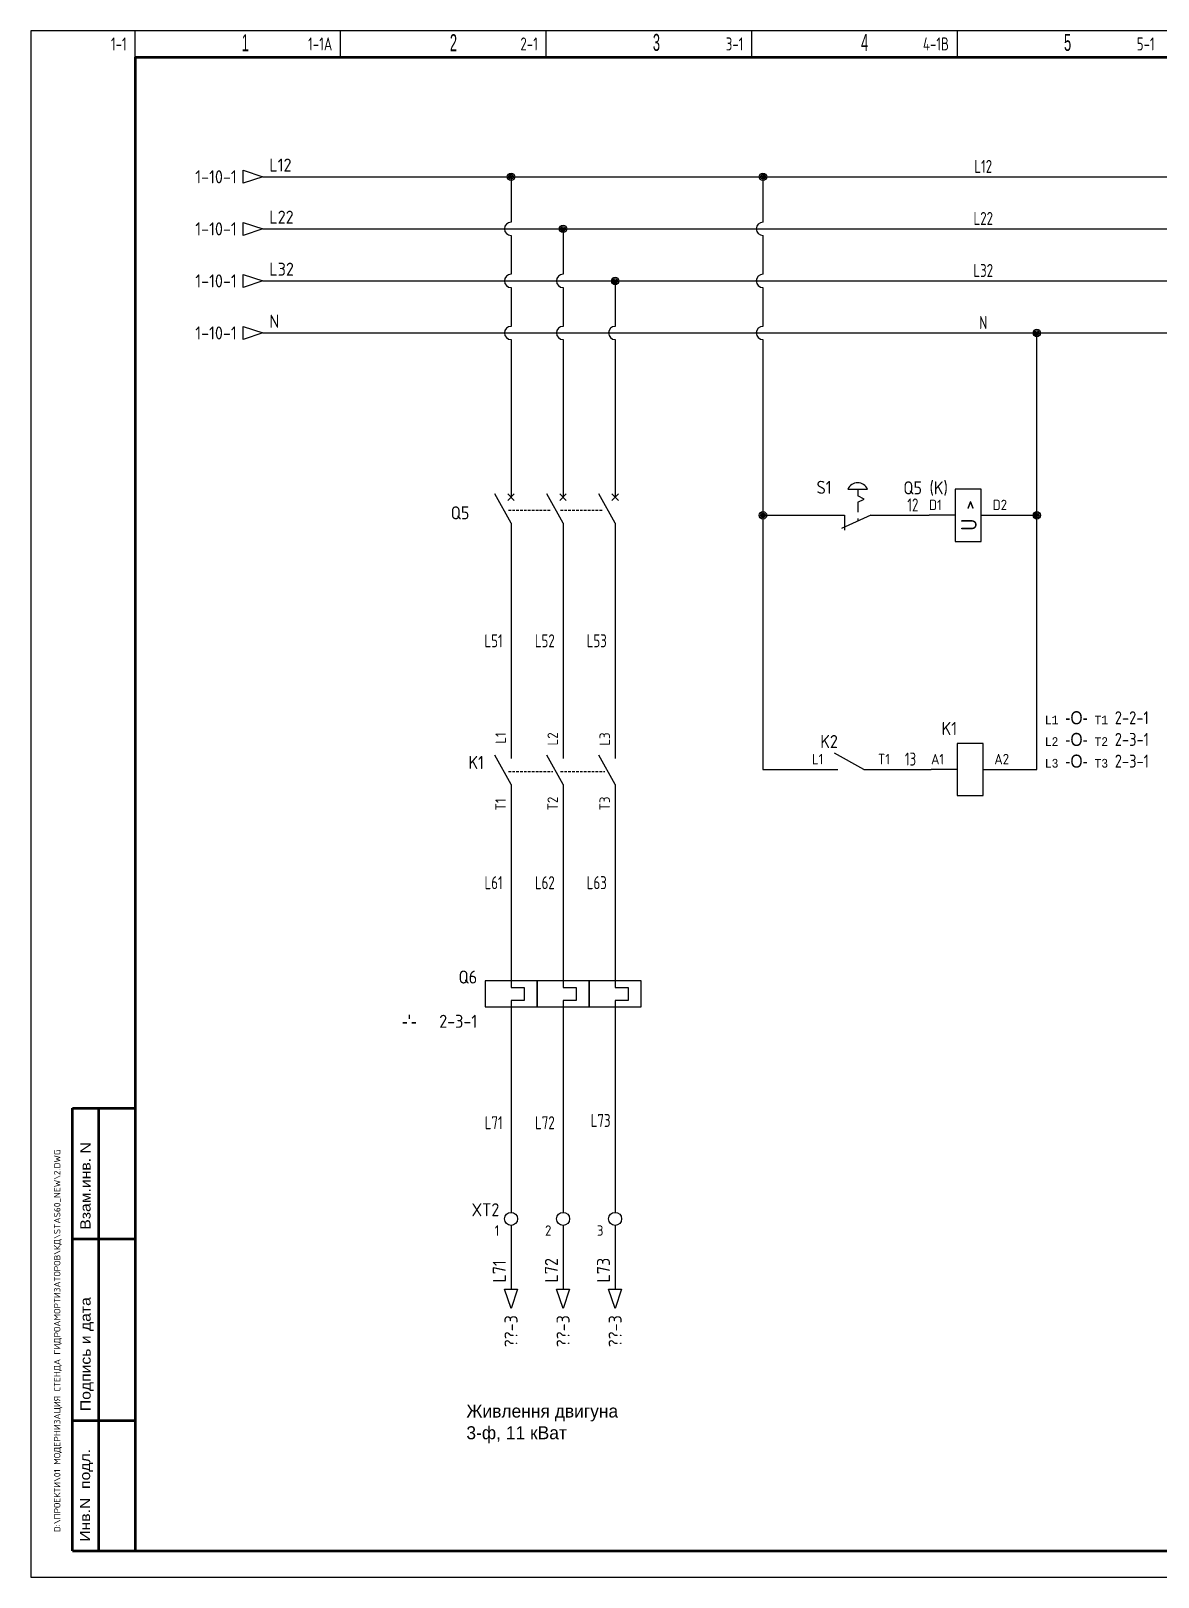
# Model space of a CAD drawing. Extents: x -465 to 400, y -5 to 292.
# Drawn here: x -20 to 196.6, y -5 to 292 of the extents above; entities that cross this region are included whole.
import ezdxf
from ezdxf.enums import TextEntityAlignment as Align

# ---------------------------------------------------------------- set-up
doc = ezdxf.new("R2010")
doc.units = 0
doc.linetypes.add('Caddy_Solid', pattern=[0])
doc.linetypes.add('DASHED', pattern=[0.75, 0.5, -0.25])
for name, color, linetype in [('100', 7, 'Continuous'), ('BLU_10.0mm^2', 5, 'Continuous'), ('GRN_0.75mm^2', 3, 'Continuous'), ('LINK', 9, 'DASHED'), ('MISC', 2, 'Continuous'), ('SYMS', 7, 'Continuous'), ('TAGS', 51, 'Continuous'), ('TERMS', 4, 'Continuous'), ('TITLE', 7, 'Continuous'), ('WIREFIXED', 130, 'Continuous'), ('WIRENO', 70, 'Continuous'), ('WIREREF', 61, 'Continuous'), ('WIREREF_DEST', 61, 'Continuous'), ('XREF', 7, 'Continuous')]:
    doc.layers.add(name, color=color, linetype=linetype)
doc.styles.add('Caddy_Vectorfont1n', font='arial.ttf', dxfattribs={"width": 1.1})
doc.styles.add('Caddy_Vectorfont1p', font='arial.ttf', dxfattribs={"width": 0.9})
doc.styles.add('ITALIC', font='ITALIC')
doc.styles.add('SIMPLEX', font='simplex')
doc.styles.add('WD_IEC', font='ISOCP2.shx', dxfattribs={"width": 0.9, "height": 4})

# ---------------------------------------------------------------- blocks, each defined once
blk = doc.blocks.new('wd_tb')
at = {"layer": 'TITLE', "color": 1, "style": 'SIMPLEX'}
blk.add_attdef('CAD#', (-14.33, 3.62), '', height=1.25, rotation=90, dxfattribs=at)
at = {"layer": 'TITLE', "color": 1}
for tag, p, height, style in [('JOB#', (277.8, 5.56), 2, 'ITALIC'), ('ENGINEER', (9.37, -2.98), 1.25, 'ITALIC'), ('CHKDBY', (40.35, -2.98), 1.25, 'ITALIC'), ('DRAWNBY', (70.5, -3.39), 1.25, 'ITALIC'), ('DATE', (98.17, -3.8), 1.25, 'SIMPLEX'), ('SHTS', (385.36, -3.42), 2, 'ITALIC')]:
    blk.add_attdef(tag, p, '', height=height, dxfattribs=dict(at, style=style))
at = {"layer": 'TITLE', "color": 1, "style": 'ITALIC'}
for tag, p in [('DWG#', (377.5, 6.5)), ('TITLE#1', (133.27, -3.8)), ('TITLE#2', (163.84, -3.8)), ('TITLE#3', (197.71, -3.8))]:
    blk.add_attdef(tag, text='', height=2, dxfattribs=at).set_placement(p, align=Align.CENTER)
blk.add_attdef('SH#', text='', height=2, dxfattribs=at).set_placement((391.86, 4.83), align=Align.RIGHT)
at = {"layer": 'TITLE', "color": 7, "flags": 9}
blk.add_attdef('WD_TB', (-0.02, 0.56), '', height=1.57, dxfattribs=at)
at = {"layer": 'TITLE', "color": 1, "style": 'ITALIC', "flags": 3}
blk.add_attdef('TITLE#4', text='', height=2, dxfattribs=at).set_placement((230.75, -4.22), align=Align.CENTER)
blk = doc.blocks.new('WDDOT')
for radius in [0.72, 0.449, 0.223]:
    blk.add_circle((0, 0), radius)
blk = doc.blocks.new('VCB1')
for p, q in [((0, 7.5), (0, 2.5)), ((0, -2.5), (-3.12, 3.12)), ((0.62, 1.88), (-0.62, 3.12)), ((-0.62, 1.88), (0.62, 3.12)), ((0, -2.5), (0, -7.5))]:
    blk.add_line(p, q)
at = {"style": 'WD_IEC'}
for tag, p in [('INST', (-8, 5.25)), ('LOC', (-8, 1.75)), ('TAG1', (-8, -1.75)), ('RATING1', (-8, -6.35)), ('DESC1', (-8, -14.35)), ('DESC2', (-8, -17.85)), ('DESC3', (-8, -21.35))]:
    blk.add_attdef(tag, text='', height=2.5, dxfattribs=at).set_placement(p, align=Align.RIGHT)
blk.add_attdef('TERM01', text='', height=2, rotation=90, dxfattribs=at).set_placement((-1, 7.5), align=Align.RIGHT)
at = {"style": 'WD_IEC', "flags": 1}
for tag, p, height in [('X2TERM01', (0, 7.5), 0.32), ('MFG', (2.75, 6.5), 1.5), ('CAT', (2.75, 4), 1.5), ('X4LINK', (-2, 0), 0.32), ('X1LINK', (-0.5, 0), 0.32), ('X8TERM02', (0, -7.5), 0.32), ('ASSYCODE', (1, -9), 1), ('FAMILY', (1, -10.5), 1), ('CATDESC', (1, -12), 1), ('CONTACT', (1, -13.5), 1), ('COMMON', (2.25, -14.75), 1)]:
    blk.add_attdef(tag, p, '', height=height, dxfattribs=at)
at = {"style": 'WD_IEC'}
blk.add_attdef('TERM02', (-1, -7.5), '', height=2, rotation=90, dxfattribs=at)
at = {"lineweight": 15, "style": 'WD_IEC'}
blk.add_attdef('XREF', text='', height=2.5, dxfattribs=at).set_placement((-8, -10.35), align=Align.RIGHT)
blk = doc.blocks.new('VCB2')
for p, q in [((0, 7.5), (0, 2.5)), ((0, -2.5), (-3.12, 3.12)), ((0.62, 1.88), (-0.62, 3.12)), ((-0.62, 1.88), (0.62, 3.12)), ((0, -2.5), (0, -7.5))]:
    blk.add_line(p, q)
at = {"style": 'WD_IEC'}
blk.add_attdef('TERM01', text='', height=2, rotation=90, dxfattribs=at).set_placement((-1, 7.5), align=Align.RIGHT)
at = {"style": 'WD_IEC', "flags": 1}
for tag, p, height in [('X2TERM01', (0, 7.5), 0.32), ('X4LINK', (-2.5, 0), 0.32), ('X1LINK', (-0.5, 0), 0.32), ('X8TERM02', (0, -7.5), 0.32), ('FAMILY', (1, -10.5), 1), ('CONTACT', (1, -13.5), 1)]:
    blk.add_attdef(tag, p, '', height=height, dxfattribs=at)
at = {"style": 'WD_IEC'}
for tag, p in [('INST', (-8, 2.65)), ('LOC', (-8, -0.35)), ('TAG2', (-8, -3.35)), ('DESC1', (-8, -13.35)), ('DESC2', (-8, -16.35)), ('DESC3', (-8, -19.35))]:
    blk.add_attdef(tag, text='', height=2.5, dxfattribs=at).set_placement(p, align=Align.RIGHT)
blk.add_attdef('TERM02', (-1, -7.5), '', height=2, rotation=90, dxfattribs=at)
at = {"style": 'WD_IEC', "flags": 1}
blk.add_attdef('RATING1', text='', height=2.5, dxfattribs=at).set_placement((-8, -6.35), align=Align.RIGHT)
at = {"lineweight": 15, "style": 'WD_IEC'}
blk.add_attdef('XREF', text='', height=2.5, dxfattribs=at).set_placement((-8, -10.35), align=Align.RIGHT)
blk = doc.blocks.new('VCR21')
for p, q in [((0, 7.5), (0, 2.5)), ((0, -2.5), (-3.125, 3.125)), ((0, -2.5), (0, -7.5))]:
    blk.add_line(p, q)
at = {"style": 'WD_IEC'}
for tag, p in [('INST', (-5.25, 7.75)), ('LOC', (-5.25, 4.25)), ('TAG2', (-5.25, 0.75)), ('XREF', (-5.25, -3.75)), ('DESC1', (-5.25, -7.6)), ('DESC2', (-5.25, -11.1)), ('DESC3', (-5.25, -14.6))]:
    blk.add_attdef(tag, text='', height=2.5, dxfattribs=at).set_placement(p, align=Align.RIGHT)
blk.add_attdef('TERM01', text='', height=2, rotation=90, dxfattribs=at).set_placement((-1, 7.5), align=Align.RIGHT)
at = {"style": 'WD_IEC', "flags": 1}
for tag, p, height in [('X2TERM01', (0, 7.5), 0.32), ('X4LINK', (-2, 0), 0.32), ('X1LINK', (-0.5, 0), 0.32), ('CONTACT', (4, -3.5), 1), ('FAMILY', (4, -5), 1), ('X8TERM02', (0, -7.5), 0.32)]:
    blk.add_attdef(tag, p, '', height=height, dxfattribs=at)
at = {"style": 'WD_IEC'}
blk.add_attdef('TERM02', (-1, -7.5), '', height=2, rotation=90, dxfattribs=at)
blk = doc.blocks.new('VOL1')
for p, q in [((0, 7.5), (0, 1.25)), ((-5, 2.5), (-5, -2.5)), ((5, 2.5), (-5, 2.5)), ((0, 1.25), (2.5, 1.25)), ((2.5, 1.25), (2.5, -1.25)), ((5, -2.5), (5, 2.5)), ((-5, -2.5), (5, -2.5)), ((0, -1.25), (0, -7.5)), ((2.5, -1.25), (0, -1.25))]:
    blk.add_line(p, q)
at = {"style": 'WD_IEC'}
for tag, p in [('INST', (-6.5, 9)), ('LOC', (-6.5, 5.5)), ('TAG1', (-6.5, 2)), ('RATING1', (-6.5, -2.5)), ('XREF', (-6.5, -6.5)), ('DESC1', (-6.5, -10.35)), ('DESC2', (-6.5, -13.85)), ('DESC3', (-6.5, -17.35))]:
    blk.add_attdef(tag, text='', height=2.5, dxfattribs=at).set_placement(p, align=Align.RIGHT)
blk.add_attdef('TERM01', text='', height=2, rotation=90, dxfattribs=at).set_placement((-1, 7.5), align=Align.RIGHT)
at = {"style": 'WD_IEC', "flags": 1}
for tag, p, height in [('X2TERM01', (0, 7.5), 0.32), ('MFG', (2.75, 6.5), 1.5), ('CAT', (2.75, 4), 1.5), ('X4LINK', (-5, 0), 0.32), ('X1LINK', (5, 0), 0.32), ('ASSYCODE', (1, -4), 1), ('FAMILY', (1, -5.5), 1), ('X8TERM02', (0, -7.5), 0.32), ('CATDESC', (1, -7), 1)]:
    blk.add_attdef(tag, p, '', height=height, dxfattribs=at)
at = {"style": 'WD_IEC'}
blk.add_attdef('TERM02', (-1, -7.5), '', height=2, rotation=90, dxfattribs=at)
blk = doc.blocks.new('VOL2')
for p, q in [((0, 7.5), (0, 1.25)), ((-5, 2.5), (-5, -2.5)), ((5, 2.5), (-5, 2.5)), ((0, 1.25), (2.5, 1.25)), ((2.5, 1.25), (2.5, -1.25)), ((5, -2.5), (5, 2.5)), ((-5, -2.5), (5, -2.5)), ((0, -1.25), (0, -7.5)), ((2.5, -1.25), (0, -1.25))]:
    blk.add_line(p, q)
at = {"style": 'WD_IEC'}
for tag, p in [('INST', (-6.5, 9)), ('LOC', (-6.5, 5.5)), ('TAG2', (-6.5, 2)), ('RATING1', (-6.5, -2.5)), ('XREF', (-6.5, -6.5)), ('DESC1', (-6.5, -10.35)), ('DESC2', (-6.5, -13.85)), ('DESC3', (-6.5, -17.35))]:
    blk.add_attdef(tag, text='', height=2.5, dxfattribs=at).set_placement(p, align=Align.RIGHT)
blk.add_attdef('TERM01', text='', height=2, rotation=90, dxfattribs=at).set_placement((-1, 7.5), align=Align.RIGHT)
at = {"style": 'WD_IEC', "flags": 1}
for tag, p, height in [('X2TERM01', (0, 7.5), 0.32), ('X4LINK', (-5, 0), 0.32), ('X1LINK', (5, 0), 0.32), ('FAMILY', (1, -5.5), 1), ('X8TERM02', (0, -7.5), 0.32)]:
    blk.add_attdef(tag, p, '', height=height, dxfattribs=at)
at = {"style": 'WD_IEC'}
blk.add_attdef('TERM02', (-1, -7.5), '', height=2, rotation=90, dxfattribs=at)
blk = doc.blocks.new('HPB12ML')
for p, q in [((-1.88, 5), (1.88, 5)), ((0, 5), (0, 3.75)), ((1.25, 3.12), (0, 3.75)), ((0, 2.5), (1.25, 3.12)), ((-7.5, 0), (-2.5, 0)), ((2.5, 0), (-3.12, -2.5)), ((-2.5, 0), (-2.5, -2.87)), ((0, 2.5), (0, 0.62)), ((2.5, 0), (7.5, 0)), ((0, -0.62), (0, -1.11))]:
    blk.add_line(p, q)
blk.add_arc((0, 4.22), 2.03, 22.6199, 157.3801)
at = {"style": 'WD_IEC'}
for tag, p in [('INST', (-5, 10.12)), ('LOC', (-5, 7.12)), ('TAG1', (-5, 4.12)), ('DESC1', (-5, -10.5)), ('DESC2', (-5, -13.5)), ('DESC3', (-5, -16.5))]:
    blk.add_attdef(tag, text='', height=2.5, dxfattribs=at).set_placement(p, align=Align.RIGHT)
for tag, p, height, flags in [('MFG', (4.92, 12.12), 1.5, 9), ('CAT', (4.92, 9.62), 1.5, 9), ('TERM01', (-7.5, 1), 2, 8), ('X4TERM01', (-7.5, 0), 0.32, 1), ('X1TERM02', (7.5, 0), 0.32, 1), ('X8LINK', (0, -1.74), 0.32, 1), ('ASSYCODE', (3.5, -2.75), 1, 1), ('FAMILY', (3.5, -4.25), 1, 1), ('CATDESC', (3.5, -5.75), 1, 1), ('CONTACT', (3.5, -7.5), 1, 1), ('COMMON', (4.75, -8.75), 1, 1)]:
    blk.add_attdef(tag, p, '', height=height, dxfattribs=dict(at, flags=flags))
at = {"style": 'WD_IEC', "flags": 8}
blk.add_attdef('TERM02', text='', height=2, dxfattribs=at).set_placement((7.5, 1), align=Align.RIGHT)
at = {"lineweight": 15, "style": 'WD_IEC'}
blk.add_attdef('XREF', text='', height=2.5, dxfattribs=at).set_placement((-5, -7.5), align=Align.RIGHT)
blk = doc.blocks.new('HCR1F35')
for p, q in [((-2.5, 0), (-7.5, 0)), ((2.5, 0), (7.5, 0))]:
    blk.add_line(p, q)
blk.add_lwpolyline([(-2.5, -5), (2.5, -5), (2.5, 5), (-2.5, 5)], close=True)
at = {"style": 'WD_IEC'}
for tag, p in [('INST', (-2.65, 12.7)), ('LOC', (-2.65, 9.7)), ('TAG1', (-2.65, 6.7)), ('DESC1', (-2.55, -11.76)), ('DESC2', (-2.55, -14.76)), ('DESC3', (-2.55, -17.76))]:
    blk.add_attdef(tag, text='', height=2.5, dxfattribs=at).set_placement(p, align=Align.RIGHT)
for tag, height, flags, p in [('MFG', 1.5, 9, (7.71, 12.56)), ('CAT', 1.5, 9, (7.71, 10.06)), ('TERM02', 2, 8, (7.5, 1))]:
    blk.add_attdef(tag, text='', height=height, dxfattribs=dict(at, flags=flags)).set_placement(p, align=Align.RIGHT)
for tag, p, height, flags in [('TERM01', (-7.5, 1), 2, 8), ('X2LINK', (0, 5), 0.32, 1), ('X4TERM01', (-7.5, 0), 0.32, 1), ('X1TERM02', (7.5, 0), 0.32, 1), ('ASSYCODE', (3.33, -1.89), 1, 1), ('FAMILY', (3.33, -3.39), 1, 1), ('X8LINK', (0, -5), 0.32, 1), ('CATDESC', (3.33, -4.89), 1, 1)]:
    blk.add_attdef(tag, p, '', height=height, dxfattribs=dict(at, flags=flags))
blk.add_attdef('U', text='', height=3, rotation=90, dxfattribs=at).set_placement((1.65, -0.02), align=Align.CENTER)
at = {"lineweight": 9, "style": 'WD_IEC'}
for tag, p in [('NO', (6.79, -6.4)), ('NC', (6.79, -9.4))]:
    blk.add_attdef(tag, text='', height=2.5, dxfattribs=at).set_placement(p, align=Align.TOP_RIGHT)
for tag, p in [('XREFNO', (8.29, -6.4)), ('XREFNC', (8.29, -9.4))]:
    blk.add_attdef(tag, text='', height=2.5, dxfattribs=at).set_placement(p, align=Align.TOP_LEFT)
blk = doc.blocks.new('HA1D3')
blk.add_lwpolyline([(0, 0), (-3.75, -1.25), (-3.75, 1.25)], close=True)
at = {"style": 'WD_IEC'}
for tag, p, height, flags in [('WIRENO', (1.25, 1), 2.5, 8), ('X1TERM01', (0, 0), 0.32, 1)]:
    blk.add_attdef(tag, p, '', height=height, dxfattribs=dict(at, flags=flags))
blk.add_attdef('XREF', text='', height=2.5, dxfattribs=at).set_placement((-5, 0), align=Align.MIDDLE_RIGHT)
at = {"style": 'WD_IEC', "flags": 1}
blk.add_attdef('SIGCODE', text='', height=1, dxfattribs=at).set_placement((-2.5, 1.8), align=Align.RIGHT)
at = {"style": 'WD_IEC'}
blk.add_attdef('DESC1', text='', height=2.5, dxfattribs=at).set_placement((1.25, -1), align=Align.TOP_LEFT)
blk = doc.blocks.new('WD_WNH')
at = {"linetype": 'Continuous', "style": 'WD_IEC', "width": 0.8}
blk.add_attdef('WIRENO', text='', height=2.5, dxfattribs=at).set_placement((0, 0.75), align=Align.CENTER)
at = {"style": 'WD_IEC', "flags": 1}
for tag, p in [('W08USER', (0, 0.375)), ('W04USER', (0, 0.875)), ('W05USER', (0, 0.75)), ('W09USER', (0, 0.25)), ('W03USER', (0, 1)), ('W06USER', (0, 0.625)), ('W07USER', (0, 0.5)), ('W02USER', (0, 1.125)), ('W01USER', (0, 1.25)), ('W10USER', (0, 0.125))]:
    blk.add_attdef(tag, text='', height=0.08, dxfattribs=at).set_placement(p, align=Align.CENTER)
blk = doc.blocks.new('HCR21')
for p, q in [((2.5, 0), (-3.125, 3.125)), ((-7.5, 0), (-2.5, 0)), ((2.5, 0), (7.5, 0))]:
    blk.add_line(p, q)
at = {"style": 'WD_IEC'}
for tag, p in [('INST', (-2.5, 11.125)), ('LOC', (-2.5, 7.625)), ('TAG2', (-2.5, 4.125)), ('DESC1', (-2.5, -10)), ('DESC2', (-2.5, -13.5)), ('DESC3', (-2.5, -17))]:
    blk.add_attdef(tag, text='', height=2.5, dxfattribs=at).set_placement(p, align=Align.RIGHT)
for tag, p, height, flags in [('TERM01', (-7.5, 1), 2, 8), ('X4TERM01', (-7.5, 0), 0.32, 1), ('X2LINK', (0, 2), 0.32, 1), ('X8LINK', (0, 0.5), 0.32, 1), ('X1TERM02', (7.5, 0), 0.32, 1), ('CONTACT', (6.5, -2.25), 1, 1), ('FAMILY', (6.5, -3.75), 1, 1)]:
    blk.add_attdef(tag, p, '', height=height, dxfattribs=dict(at, flags=flags))
at = {"style": 'WD_IEC', "flags": 8}
for tag, height, p in [('TERM02', 2, (7.5, 1)), ('XREF', 2.5, (-2.5, -6.25))]:
    blk.add_attdef(tag, text='', height=height, dxfattribs=at).set_placement(p, align=Align.RIGHT)
blk = doc.blocks.new('HCR1')
for p, q in [((-2.5, 0), (-7.5, 0)), ((2.5, 0), (7.5, 0))]:
    blk.add_line(p, q)
blk.add_lwpolyline([(-2.5, -5), (2.5, -5), (2.5, 5), (-2.5, 5)], close=True)
at = {"style": 'WD_IEC'}
for tag, p in [('INST', (-2.5, 13.62)), ('LOC', (-2.5, 10.12)), ('TAG1', (-2.5, 6.62)), ('DESC1', (-2.5, -10)), ('DESC2', (-2.5, -13.5)), ('DESC3', (-2.5, -17))]:
    blk.add_attdef(tag, text='', height=2.5, dxfattribs=at).set_placement(p, align=Align.RIGHT)
for tag, p, height, flags in [('MFG', (4.92, 12.12), 1.5, 9), ('CAT', (4.92, 9.62), 1.5, 9), ('TERM01', (-7.5, 1), 2, 8), ('X2LINK', (0, 5), 0.32, 1), ('X4TERM01', (-7.5, 0), 0.32, 1), ('X1TERM02', (7.5, 0), 0.32, 1), ('ASSYCODE', (3.5, -1.5), 1, 1), ('FAMILY', (3.5, -3), 1, 1), ('X8LINK', (0, -5), 0.32, 1), ('CATDESC', (3.5, -4.5), 1, 1)]:
    blk.add_attdef(tag, p, '', height=height, dxfattribs=dict(at, flags=flags))
at = {"style": 'WD_IEC', "flags": 8}
blk.add_attdef('TERM02', text='', height=2, dxfattribs=at).set_placement((7.5, 1), align=Align.RIGHT)
at = {"lineweight": 15, "style": 'WD_IEC'}
for tag, p in [('NO', (26.25, 0)), ('NC', (26.25, -4))]:
    blk.add_attdef(tag, text='', height=2.5, dxfattribs=at).set_placement(p, align=Align.RIGHT)
for tag, p in [('XREFNO', (27.75, 0)), ('XREFNC', (27.75, -4))]:
    blk.add_attdef(tag, p, '', height=2.5, dxfattribs=at)
blk = doc.blocks.new('VT0002')
blk.add_circle((0, 0), 1.25)
at = {"style": 'WD_IEC'}
for tag, p in [('INST', (-2.25, 7.5)), ('LOC', (-2.25, 4))]:
    blk.add_attdef(tag, text='', height=2.5, dxfattribs=at).set_placement(p, align=Align.RIGHT)
at = {"style": 'WD_IEC', "flags": 1}
for tag, p, height in [('ASSYCODE', (2.75, 10.75), 1), ('CATDESC', (2.75, 9.25), 1), ('MFG', (2.75, 7.25), 1.5), ('CAT', (2.75, 4.75), 1.5), ('X4TERM01', (-1.25, 0), 0.32), ('X4PIN01', (-1.25, 1), 0.4), ('X4TERMDESC01', (-1.25, 0.5), 0.4), ('X2TERM01', (0, 1.25), 0.32), ('X2PIN01', (0, 2.25), 0.4), ('X2TERMDESC01', (0, 1.75), 0.4), ('X8PIN01', (0, -0.25), 0.4), ('X1TERM01', (1.25, 0), 0.32), ('X1PIN01', (1.25, 1), 0.4), ('X1TERMDESC01', (1.25, 0.5), 0.4), ('X8TERM01', (0, -1.25), 0.32), ('X8TERMDESC01', (0, -0.75), 0.4), ('STRIPSEQ', (0, -3), 0.4), ('LINKTERM', (0, -2), 0.4)]:
    blk.add_attdef(tag, p, '', height=height, dxfattribs=at)
at = {"style": 'WD_IEC', "flags": 8}
for tag, height, p in [('TAGSTRIP', 2.5, (-2.25, 0.5)), ('TERM01', 2, (-2.25, -3.25))]:
    blk.add_attdef(tag, text='', height=height, dxfattribs=at).set_placement(p, align=Align.RIGHT)
blk = doc.blocks.new('WD_WNV')
at = {"linetype": 'Continuous', "style": 'WD_IEC', "width": 0.8}
blk.add_attdef('WIRENO', text='', height=2.5, dxfattribs=at).set_placement((-1.6, 0), align=Align.MIDDLE_RIGHT)
at = {"style": 'WD_IEC', "flags": 1}
for tag, p in [('W08USER', (-1, 0.375)), ('W04USER', (-1, 0.875)), ('W05USER', (-1, 0.75)), ('W09USER', (-1, 0.25)), ('W03USER', (-1, 1)), ('W06USER', (-1, 0.625)), ('W07USER', (-1, 0.5)), ('W02USER', (-1, 1.125)), ('W01USER', (-1, 1.25)), ('W10USER', (-1, 0.125))]:
    blk.add_attdef(tag, text='', height=0.08, dxfattribs=at).set_placement(p, align=Align.CENTER)
blk = doc.blocks.new('HA1S4')
blk.add_lwpolyline([(0, -3.75), (-1.25, 0), (1.25, 0)], close=True)
at = {"style": 'WD_IEC', "flags": 8}
blk.add_attdef('WIRENO', (-1, 1.25), '', height=2.5, rotation=90, dxfattribs=at)
at = {"style": 'WD_IEC'}
blk.add_attdef('DESC1', text='', height=2.5, rotation=90, dxfattribs=at).set_placement((1, 1.25), align=Align.TOP_LEFT)
at = {"style": 'WD_IEC', "flags": 1}
blk.add_attdef('X2TERM01', (0, 0), '', height=0.32, dxfattribs=at)
blk.add_attdef('SIGCODE', text='', height=1, dxfattribs=at).set_placement((-2.5, -3.2), align=Align.RIGHT)
at = {"style": 'WD_IEC'}
blk.add_attdef('XREF', text='', height=2.5, rotation=90, dxfattribs=at).set_placement((0, -5), align=Align.MIDDLE_RIGHT)

msp = doc.modelspace()

# ---------------------------------------------------------------- linework, layer by layer
at = {"linetype": 'Caddy_Solid', "lineweight": 25}
for p, q in [((0, 287), (0, 292)), ((39.5, 287), (39.5, 292)), ((79, 287), (79, 292)), ((118.5, 287), (118.5, 292)), ((158, 287), (158, 292))]:
    msp.add_line(p, q, dxfattribs=at)
at = {"layer": '100', "linetype": 'Caddy_Solid', "lineweight": 50}
for p, q in [((0, 286.94), (395, 286.94)), ((0, 286.94), (0, 0)), ((-12, 0.06), (-12, 85.06)), ((-12, 85.06), (0, 85.06)), ((-7, 85.06), (-7, 0.06)), ((-12, 60), (0, 60)), ((-12, 25.06), (0, 25.06)), ((395, 0), (-12, 0))]:
    msp.add_line(p, q, dxfattribs=at)
at = {"layer": 'BLU_10.0mm^2'}
for p, q in [((24.55, 263.98), (350.1, 263.98)), ((72.25, 263.98), (72.25, 255.25)), ((24.55, 253.98), (350.1, 253.98)), ((72.25, 252.71), (72.25, 245.25)), ((82.25, 253.98), (82.25, 245.25)), ((24.55, 243.98), (350.1, 243.98)), ((92.25, 243.98), (92.25, 235.25)), ((72.25, 242.71), (72.25, 235.25)), ((82.25, 242.71), (82.25, 235.25)), ((24.55, 233.98), (350.1, 233.98)), ((72.25, 232.71), (72.25, 207.43)), ((82.25, 232.71), (82.25, 207.43)), ((92.25, 232.71), (92.25, 207.43)), ((72.25, 192.43), (72.25, 157.26)), ((82.25, 192.43), (82.25, 157.26)), ((92.25, 192.43), (92.25, 157.26)), ((72.25, 142.26), (72.25, 114.51)), ((82.25, 142.26), (82.25, 114.51)), ((92.25, 142.26), (92.25, 114.51)), ((72.25, 99.51), (72.25, 65.06)), ((82.25, 99.51), (82.25, 65.06)), ((92.25, 99.51), (92.25, 65.06))]:
    msp.add_line(p, q, dxfattribs=at)
for centre in [(72.25, 253.98), (72.25, 243.98), (82.25, 243.98), (72.25, 233.98), (82.25, 233.98), (92.25, 233.98)]:
    msp.add_arc(centre, 1.27, 90, 270, dxfattribs=at)
at = {"layer": 'GRN_0.75mm^2'}
for p, q in [((120.65, 263.98), (120.65, 255.25)), ((120.65, 252.71), (120.65, 245.25)), ((120.65, 242.71), (120.65, 235.25)), ((120.65, 232.71), (120.65, 198.95)), ((173.27, 198.95), (173.27, 233.98)), ((120.65, 198.95), (131.35, 198.95)), ((120.65, 198.95), (120.65, 150.13)), ((146.35, 198.95), (152.56, 198.95)), ((167.56, 198.95), (173.27, 198.95)), ((173.27, 150.13), (173.27, 198.95)), ((120.65, 150.13), (130.05, 150.13)), ((145.05, 150.13), (152.95, 150.13)), ((167.95, 150.13), (173.27, 150.13))]:
    msp.add_line(p, q, dxfattribs=at)
for centre in [(120.65, 253.98), (120.65, 243.98), (120.65, 233.98)]:
    msp.add_arc(centre, 1.27, 90, 270, dxfattribs=at)
at = {"layer": 'LINK'}
for points in [[(71.75, 199.93), (79.75, 199.93)], [(81.75, 199.93), (89.75, 199.93)], [(71.75, 149.76), (80.25, 149.76)], [(81.75, 149.76), (90.25, 149.76)], [(77.25, 107.01), (77.25, 107.01)], [(87.25, 107.01), (87.25, 107.01)]]:
    msp.add_lwpolyline(points, dxfattribs=at)
at = {"layer": 'SYMS'}
for p, q in [((72.25, 62.56), (72.25, 50.31)), ((82.25, 62.56), (82.25, 50.31)), ((92.25, 62.56), (92.25, 50.31))]:
    msp.add_line(p, q, dxfattribs=at)
msp.add_lwpolyline([(-20, -5), (400, -5), (400, 292), (-20, 292)], close=True, dxfattribs=at)

# ---------------------------------------------------------------- block references
ref = msp.add_blockref('HA1D3', (24.55, 263.98), dxfattribs=at)
ref.add_attrib('WIRENO', 'L12', (25.8, 264.98), dxfattribs={"layer": 'WIREREF_DEST', "height": 2.5, "style": 'WD_IEC', "flags": 8})
ref.add_attrib('XREF', '1-10-1', dxfattribs={"layer": 'XREF', "height": 2.5, "style": 'WD_IEC'}).set_placement((19.55, 263.98), align=Align.MIDDLE_RIGHT)
for name, p in [('WDDOT', (72.25, 263.98)), ('WDDOT', (120.65, 263.98)), ('WDDOT', (82.25, 253.98)), ('WDDOT', (92.25, 243.98)), ('WDDOT', (173.27, 233.98)), ('VCB2', (82.25, 199.93)), ('VCB2', (92.25, 199.93)), ('WDDOT', (120.65, 198.95)), ('WDDOT', (173.27, 198.95)), ('VOL2', (82.25, 107.01)), ('VOL2', (92.25, 107.01))]:
    msp.add_blockref(name, p, dxfattribs=at)
ref = msp.add_blockref('HA1D3', (24.55, 253.98), dxfattribs=at)
ref.add_attrib('WIRENO', 'L22', (25.8, 254.98), dxfattribs={"layer": 'WIREREF_DEST', "height": 2.5, "style": 'WD_IEC', "flags": 8})
ref.add_attrib('XREF', '1-10-1', dxfattribs={"layer": 'XREF', "height": 2.5, "style": 'WD_IEC'}).set_placement((19.55, 253.98), align=Align.MIDDLE_RIGHT)
ref = msp.add_blockref('HA1D3', (24.55, 243.98), dxfattribs=at)
ref.add_attrib('WIRENO', 'L32', (25.8, 244.98), dxfattribs={"layer": 'WIREREF_DEST', "height": 2.5, "style": 'WD_IEC', "flags": 8})
ref.add_attrib('XREF', '1-10-1', dxfattribs={"layer": 'XREF', "height": 2.5, "style": 'WD_IEC'}).set_placement((19.55, 243.98), align=Align.MIDDLE_RIGHT)
ref = msp.add_blockref('HA1D3', (24.55, 233.98), dxfattribs=at)
ref.add_attrib('WIRENO', 'N', (25.8, 234.98), dxfattribs={"layer": 'WIREREF_DEST', "height": 2.5, "style": 'WD_IEC', "flags": 8})
ref.add_attrib('XREF', '1-10-1', dxfattribs={"layer": 'XREF', "height": 2.5, "style": 'WD_IEC'}).set_placement((19.55, 233.98), align=Align.MIDDLE_RIGHT)
ref = msp.add_blockref('VCB1', (72.25, 199.93), dxfattribs=at)
ref.add_attrib('TAG1', 'Q5', dxfattribs={"layer": 'TAGS', "height": 2.5, "style": 'WD_IEC'}).set_placement((64.25, 198.18), align=Align.RIGHT)
ref = msp.add_blockref('HPB12ML', (138.85, 198.95), dxfattribs=at)
ref.add_attrib('TAG1', 'S1', dxfattribs={"layer": 'TAGS', "height": 2.5, "style": 'WD_IEC'}).set_placement((133.85, 203.08), align=Align.RIGHT)
ref = msp.add_blockref('HCR1F35', (160.06, 198.95), dxfattribs=at)
ref.add_attrib('U', 'U >', dxfattribs={"layer": 'MISC', "height": 3, "rotation": 90, "style": 'WD_IEC'}).set_placement((161.72, 198.93), align=Align.CENTER)
ref.add_attrib('TERM02', 'D2', dxfattribs={"layer": 'TERMS', "height": 2, "style": 'WD_IEC', "flags": 8}).set_placement((167.56, 199.95), align=Align.RIGHT)
ref.add_attrib('TERM01', 'D1', (152.56, 199.95), dxfattribs={"layer": 'TERMS', "height": 2, "style": 'WD_IEC', "flags": 8})
ref.add_attrib('TAG1', 'Q5 (K)', dxfattribs={"layer": 'TAGS', "height": 2.5, "style": 'WD_IEC'}).set_placement((156.18, 202.98), align=Align.RIGHT)
ref = msp.add_blockref('HCR1', (160.45, 150.13), dxfattribs=at)
ref.add_attrib('TAG1', 'K1', dxfattribs={"layer": 'TAGS', "height": 2.5, "style": 'WD_IEC'}).set_placement((157.95, 156.75), align=Align.RIGHT)
ref.add_attrib('TERM01', 'A1', (152.95, 151.13), dxfattribs={"layer": 'TERMS', "height": 2, "style": 'WD_IEC', "flags": 8})
ref.add_attrib('TERM02', 'A2', dxfattribs={"layer": 'TERMS', "height": 2, "style": 'WD_IEC', "flags": 8}).set_placement((167.95, 151.13), align=Align.RIGHT)
ref = msp.add_blockref('VCR21', (92.25, 149.76), dxfattribs=at)
ref.add_attrib('TAG2', 'K1', dxfattribs={"layer": 'TAGS', "height": 2.5, "style": 'WD_IEC'}).set_placement((67.04, 150.23), align=Align.RIGHT)
ref.add_attrib('TERM01', 'L3', dxfattribs={"layer": 'TERMS', "height": 2, "rotation": 90, "style": 'WD_IEC'}).set_placement((91.25, 157.26), align=Align.RIGHT)
ref.add_attrib('TERM02', 'T3', (91.25, 142.26), dxfattribs={"layer": 'TERMS', "height": 2, "rotation": 90, "style": 'WD_IEC'})
ref = msp.add_blockref('VCR21', (72.25, 149.76), dxfattribs=at)
ref.add_attrib('TERM01', 'L1', dxfattribs={"layer": 'TERMS', "height": 2, "rotation": 90, "style": 'WD_IEC'}).set_placement((71.25, 157.26), align=Align.RIGHT)
ref.add_attrib('TERM02', 'T1', (71.25, 142.26), dxfattribs={"layer": 'TERMS', "height": 2, "rotation": 90, "style": 'WD_IEC'})
ref = msp.add_blockref('VCR21', (82.25, 149.76), dxfattribs=at)
ref.add_attrib('TERM01', 'L2', dxfattribs={"layer": 'TERMS', "height": 2, "rotation": 90, "style": 'WD_IEC'}).set_placement((81.25, 157.26), align=Align.RIGHT)
ref.add_attrib('TERM02', 'T2', (81.25, 142.26), dxfattribs={"layer": 'TERMS', "height": 2, "rotation": 90, "style": 'WD_IEC'})
ref = msp.add_blockref('HCR21', (137.55, 150.13), dxfattribs=at)
ref.add_attrib('TAG2', 'K2', dxfattribs={"layer": 'TAGS', "height": 2.5, "style": 'WD_IEC'}).set_placement((135.05, 154.25), align=Align.RIGHT)
ref.add_attrib('TERM01', 'L1', (130.05, 151.13), dxfattribs={"layer": 'TERMS', "height": 2, "style": 'WD_IEC', "flags": 8})
ref.add_attrib('TERM02', 'T1', dxfattribs={"layer": 'TERMS', "height": 2, "style": 'WD_IEC', "flags": 8}).set_placement((145.05, 151.13), align=Align.RIGHT)
ref = msp.add_blockref('VOL1', (72.25, 107.01), dxfattribs=at)
ref.add_attrib('TAG1', 'Q6', dxfattribs={"layer": 'TAGS', "height": 2.5, "style": 'WD_IEC'}).set_placement((65.75, 109.01), align=Align.RIGHT)
ref = msp.add_blockref('wd_tb', (0, 0), dxfattribs=at)
ref.add_attrib('CAD#', 'D:\\ПРОЕКТИ\\01 МОДЕРНИЗАЦИЯ СТЕНДА ГИДРОАМОРТИЗАТОРОВ\\КД\\STAS60_NEW\\2.DWG', (-14.33, 3.62), dxfattribs={"layer": 'TITLE', "color": 1, "height": 1.25, "rotation": 90, "style": 'SIMPLEX'})
ref.add_attrib('JOB#', '4', (277.8, 5.56), dxfattribs={"layer": 'TITLE', "color": 1, "height": 2, "style": 'ITALIC'})
ref.add_attrib('DWG#', 'Е3', dxfattribs={"layer": 'TITLE', "color": 1, "height": 2, "style": 'ITALIC'}).set_placement((377.5, 6.5), align=Align.CENTER)
ref.add_attrib('SH#', '2', dxfattribs={"layer": 'TITLE', "color": 1, "height": 2, "style": 'ITALIC'}).set_placement((391.86, 4.83), align=Align.RIGHT)
ref = msp.add_blockref('VT0002', (72.25, 63.81), dxfattribs=at)
ref.add_attrib('TAGSTRIP', 'XT2', dxfattribs={"layer": 'TAGS', "height": 2.5, "style": 'WD_IEC', "flags": 8}).set_placement((70, 64.31), align=Align.RIGHT)
ref.add_attrib('TERM01', '1', dxfattribs={"layer": 'TERMS', "height": 2, "style": 'WD_IEC', "flags": 8}).set_placement((70, 60.56), align=Align.RIGHT)
ref = msp.add_blockref('VT0002', (82.25, 63.81), dxfattribs=at)
ref.add_attrib('TERM01', '2', dxfattribs={"layer": 'TERMS', "height": 2, "style": 'WD_IEC', "flags": 8}).set_placement((80, 60.56), align=Align.RIGHT)
ref = msp.add_blockref('VT0002', (92.25, 63.81), dxfattribs=at)
ref.add_attrib('TERM01', '3', dxfattribs={"layer": 'TERMS', "height": 2, "style": 'WD_IEC', "flags": 8}).set_placement((90, 60.56), align=Align.RIGHT)
ref = msp.add_blockref('HA1S4', (72.25, 50.31), dxfattribs=at)
ref.add_attrib('XREF', '??-3', dxfattribs={"layer": 'XREF', "height": 2.5, "rotation": 90, "style": 'WD_IEC'}).set_placement((72.25, 45.31), align=Align.MIDDLE_RIGHT)
ref.add_attrib('WIRENO', 'L71', (71.25, 51.56), dxfattribs={"layer": 'WIREREF', "height": 2.5, "rotation": 90, "style": 'WD_IEC', "flags": 8})
ref = msp.add_blockref('HA1S4', (82.25, 50.31), dxfattribs=at)
ref.add_attrib('XREF', '??-3', dxfattribs={"layer": 'XREF', "height": 2.5, "rotation": 90, "style": 'WD_IEC'}).set_placement((82.25, 45.31), align=Align.MIDDLE_RIGHT)
ref.add_attrib('WIRENO', 'L72', (81.25, 51.56), dxfattribs={"layer": 'WIREREF', "height": 2.5, "rotation": 90, "style": 'WD_IEC', "flags": 8})
ref = msp.add_blockref('HA1S4', (92.25, 50.31), dxfattribs=at)
ref.add_attrib('XREF', '??-3', dxfattribs={"layer": 'XREF', "height": 2.5, "rotation": 90, "style": 'WD_IEC'}).set_placement((92.25, 45.31), align=Align.MIDDLE_RIGHT)
ref.add_attrib('WIRENO', 'L73', (91.25, 51.56), dxfattribs={"layer": 'WIREREF', "height": 2.5, "rotation": 90, "style": 'WD_IEC', "flags": 8})
at = {"layer": 'WIREFIXED'}
ref = msp.add_blockref('WD_WNV', (0, 289.5), dxfattribs=at)
ref.add_attrib('WIRENOF', '1-1', dxfattribs={"linetype": 'Continuous', "height": 2.5, "style": 'WD_IEC', "width": 0.8}).set_placement((-1.6, 289.5), align=Align.MIDDLE_RIGHT)
ref = msp.add_blockref('WD_WNV', (39.5, 289.5), dxfattribs=at)
ref.add_attrib('WIRENOF', '1-1A', dxfattribs={"linetype": 'Continuous', "height": 2.5, "style": 'WD_IEC', "width": 0.8}).set_placement((37.9, 289.5), align=Align.MIDDLE_RIGHT)
ref = msp.add_blockref('WD_WNV', (79, 289.5), dxfattribs=at)
ref.add_attrib('WIRENOF', '2-1', dxfattribs={"linetype": 'Continuous', "height": 2.5, "style": 'WD_IEC', "width": 0.8}).set_placement((77.4, 289.5), align=Align.MIDDLE_RIGHT)
ref = msp.add_blockref('WD_WNV', (118.5, 289.5), dxfattribs=at)
ref.add_attrib('WIRENOF', '3-1', dxfattribs={"linetype": 'Continuous', "height": 2.5, "style": 'WD_IEC', "width": 0.8}).set_placement((116.9, 289.5), align=Align.MIDDLE_RIGHT)
ref = msp.add_blockref('WD_WNV', (158, 289.5), dxfattribs=at)
ref.add_attrib('WIRENOF', '4-1B', dxfattribs={"linetype": 'Continuous', "height": 2.5, "style": 'WD_IEC', "width": 0.8}).set_placement((156.4, 289.5), align=Align.MIDDLE_RIGHT)
ref = msp.add_blockref('WD_WNV', (197.5, 289.5), dxfattribs=at)
ref.add_attrib('WIRENOF', '5-1', dxfattribs={"linetype": 'Continuous', "height": 2.5, "style": 'WD_IEC', "width": 0.8}).set_placement((195.9, 289.5), align=Align.MIDDLE_RIGHT)
ref = msp.add_blockref('WD_WNV', (72.25, 174.85), dxfattribs=at)
ref.add_attrib('WIRENOF', 'L51', dxfattribs={"linetype": 'Continuous', "height": 2.5, "style": 'WD_IEC', "width": 0.8}).set_placement((70.65, 174.85), align=Align.MIDDLE_RIGHT)
ref = msp.add_blockref('WD_WNV', (82.25, 174.85), dxfattribs=at)
ref.add_attrib('WIRENOF', 'L52', dxfattribs={"linetype": 'Continuous', "height": 2.5, "style": 'WD_IEC', "width": 0.8}).set_placement((80.65, 174.85), align=Align.MIDDLE_RIGHT)
ref = msp.add_blockref('WD_WNV', (92.25, 174.85), dxfattribs=at)
ref.add_attrib('WIRENOF', 'L53', dxfattribs={"linetype": 'Continuous', "height": 2.5, "style": 'WD_IEC', "width": 0.8}).set_placement((90.65, 174.85), align=Align.MIDDLE_RIGHT)
ref = msp.add_blockref('WD_WNV', (72.25, 128.39), dxfattribs=at)
ref.add_attrib('WIRENOF', 'L61', dxfattribs={"linetype": 'Continuous', "height": 2.5, "style": 'WD_IEC', "width": 0.8}).set_placement((70.65, 128.39), align=Align.MIDDLE_RIGHT)
ref = msp.add_blockref('WD_WNV', (82.25, 128.39), dxfattribs=at)
ref.add_attrib('WIRENOF', 'L62', dxfattribs={"linetype": 'Continuous', "height": 2.5, "style": 'WD_IEC', "width": 0.8}).set_placement((80.65, 128.39), align=Align.MIDDLE_RIGHT)
ref = msp.add_blockref('WD_WNV', (92.25, 128.39), dxfattribs=at)
ref.add_attrib('WIRENOF', 'L63', dxfattribs={"linetype": 'Continuous', "height": 2.5, "style": 'WD_IEC', "width": 0.8}).set_placement((90.65, 128.39), align=Align.MIDDLE_RIGHT)
ref = msp.add_blockref('WD_WNV', (72.25, 82.28), dxfattribs=at)
ref.add_attrib('WIRENOF', 'L71', dxfattribs={"linetype": 'Continuous', "height": 2.5, "style": 'WD_IEC', "width": 0.8}).set_placement((70.65, 82.28), align=Align.MIDDLE_RIGHT)
ref = msp.add_blockref('WD_WNV', (82.25, 82.28), dxfattribs=at)
ref.add_attrib('WIRENOF', 'L72', dxfattribs={"linetype": 'Continuous', "height": 2.5, "style": 'WD_IEC', "width": 0.8}).set_placement((80.65, 82.28), align=Align.MIDDLE_RIGHT)
ref = msp.add_blockref('WD_WNH', (92.25, 82.28), dxfattribs=at)
ref.add_attrib('WIRENOF', 'L73', dxfattribs={"linetype": 'Continuous', "height": 2.5, "style": 'WD_IEC', "width": 0.8}).set_placement((89.47, 81.46), align=Align.CENTER)
at = {"layer": 'WIRENO'}
ref = msp.add_blockref('WD_WNH', (162.98, 263.98), dxfattribs=at)
ref.add_attrib('WIRENO', 'L12', dxfattribs={"linetype": 'Continuous', "height": 2.5, "style": 'WD_IEC', "width": 0.8}).set_placement((162.98, 264.73), align=Align.CENTER)
ref = msp.add_blockref('WD_WNH', (162.98, 253.98), dxfattribs=at)
ref.add_attrib('WIRENO', 'L22', dxfattribs={"linetype": 'Continuous', "height": 2.5, "style": 'WD_IEC', "width": 0.8}).set_placement((162.98, 254.73), align=Align.CENTER)
ref = msp.add_blockref('WD_WNH', (162.98, 243.98), dxfattribs=at)
ref.add_attrib('WIRENO', 'L32', dxfattribs={"linetype": 'Continuous', "height": 2.5, "style": 'WD_IEC', "width": 0.8}).set_placement((162.98, 244.73), align=Align.CENTER)
ref = msp.add_blockref('WD_WNH', (162.98, 233.98), dxfattribs=at)
ref.add_attrib('WIRENO', 'N', dxfattribs={"linetype": 'Continuous', "height": 2.5, "style": 'WD_IEC', "width": 0.8}).set_placement((162.98, 234.73), align=Align.CENTER)
ref = msp.add_blockref('WD_WNH', (149.45, 198.95), dxfattribs=at)
ref.add_attrib('WIRENO', '12', dxfattribs={"linetype": 'Continuous', "height": 2.5, "style": 'WD_IEC', "width": 0.8}).set_placement((149.45, 199.7), align=Align.CENTER)
ref = msp.add_blockref('WD_WNH', (149, 150.13), dxfattribs=at)
ref.add_attrib('WIRENO', '13', dxfattribs={"linetype": 'Continuous', "height": 2.5, "style": 'WD_IEC', "width": 0.8}).set_placement((149, 150.88), align=Align.CENTER)

# ---------------------------------------------------------------- texts
at = {"lineweight": 60, "style": 'Caddy_Vectorfont1p', "width": 0.54}
for s, p in [('1', (20.5, 288.1)), ('2', (60.5, 288.1)), ('3', (99.5, 288.16)), ('4', (139.5, 288.16)), ('5', (178.5, 288.16))]:
    msp.add_text(s, height=3.27, dxfattribs=at).set_placement(p)
at = {"layer": '100', "lineweight": 25, "style": 'Caddy_Vectorfont1n', "width": 1.1}
for s, p in [('Взам.инв. N', (-8.54, 61.73)), ('Подпись и дата', (-8.53, 26.88)), ('Инв.N  подл.', (-8.63, 1.79))]:
    msp.add_text(s, height=1.965, rotation=90, dxfattribs=at).set_placement(p)
at = {"layer": 'GRN_0.75mm^2', "insert": (63.67, 28.14), "char_height": 2.5, "attachment_point": 1}
msp.add_mtext_dynamic_manual_height_columns('{\\C0;Живлення двигуна\\P3-ф, 11 кВат  }', width=40.511, gutter_width=12.5, heights=[8.1], dxfattribs=at)
at = {"layer": 'XREF', "char_height": 2.5, "style": 'WD_IEC'}
for s, insert, attachment_point in [('{\\Fmonotxt.shx|c0;\\H0.67x;L1 }{\\Facaderef.shx|c0;-O-} {\\Fmonotxt.shx|c0;\\H0.67x;T1} 2-2-1\\P{\\Fmonotxt.shx|c0;\\H0.67x;L2 }{\\Facaderef.shx|c0;-O-} {\\Fmonotxt.shx|c0;\\H0.67x;T2} 2-3-1\\P{\\Fmonotxt.shx|c0;\\H0.67x;L3 }{\\Facaderef.shx|c0;-O-} {\\Fmonotxt.shx|c0;\\H0.67x;T3} 2-3-1', (174.81, 161.32), 1), ("\\W1;{\\Fmonotxt.shx|c0;\\H0.67x;  }{\\Facaderef.shx|c0;-'-} {\\Fmonotxt.shx|c0;\\H0.67x; } 2-3-1", (65.75, 103.01), 3)]:
    msp.add_mtext(s, dxfattribs=dict(at, insert=insert, attachment_point=attachment_point))

doc.saveas('drawing.dxf')
